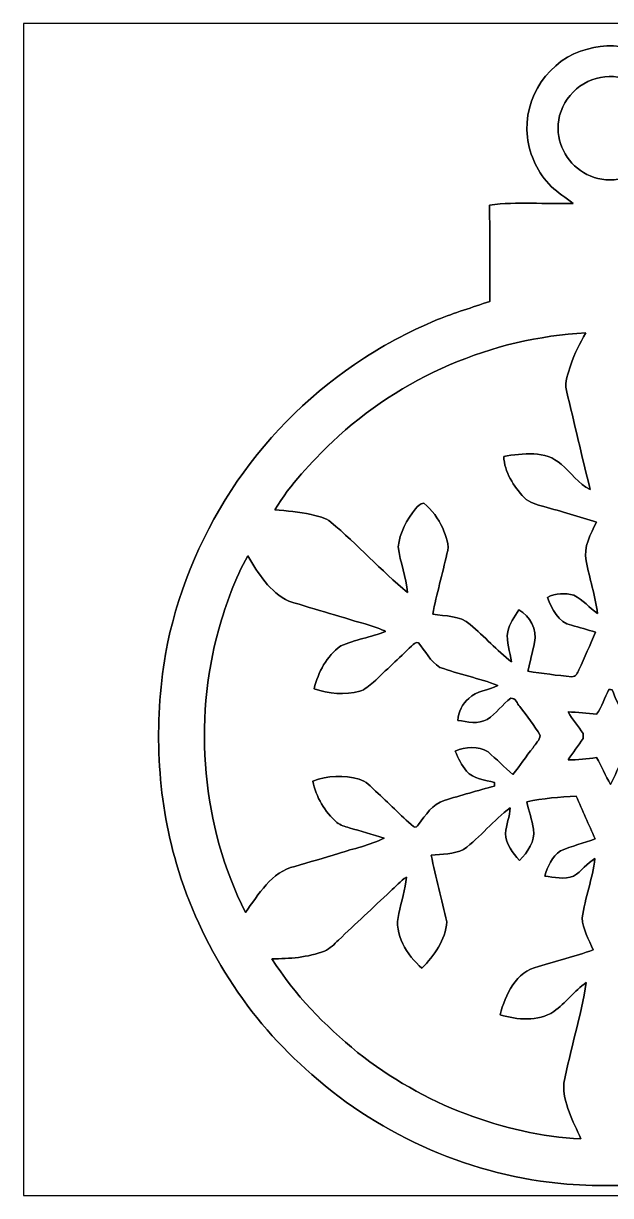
# Model space of a CAD drawing. Header units: centimetres. Extents: x -16.8 to 16.8, y -16.7 to 16.7.
# Drawn here: x -16.77 to -0.07, y -16.67 to 16.67 of the extents above; entities that cross this region are included whole.
import ezdxf

# ---------------------------------------------------------------- set-up
doc = ezdxf.new("R2010")
doc.units = ezdxf.units.CM
doc.header["$MEASUREMENT"] = 0
doc.layers.add('Layer 1', color=7, linetype='Continuous')

msp = doc.modelspace()

# ---------------------------------------------------------------- linework, layer by layer
at = {"layer": 'Layer 1', "color": 7}
for points, knots in [([(-16.77458, 16.66875), (-16.77458, 16.66875), (16.77458, 16.66875), (16.77458, 16.66875), (16.77458, 16.66875), (16.77458, 16.66875), (16.77458, -16.66875), (16.77458, -16.66875), (16.77458, -16.66875), (16.77458, -16.66875), (-16.77458, -16.66875), (-16.77458, -16.66875), (-16.77458, -16.66875), (-16.77458, -16.66875), (-16.77458, 16.66875), (-16.77458, 16.66875), (-16.77458, 16.66875), (-16.77458, 16.66875), (-16.77458, 16.66875), (-16.77458, 16.66875)], [0, 0, 0, 0, 0.16666667, 0.16666667, 0.16666667, 0.16666667, 0.33333333, 0.33333333, 0.33333333, 0.33333333, 0.5, 0.5, 0.5, 0.5, 0.66666667, 0.66666667, 0.66666667, 0.66666667, 1, 1, 1, 1]), ([(-0.72743, 15.93921), (-1.81328, 15.68344), (-2.57563, 14.53762), (-2.43381, 13.43872), (-2.43381, 13.43872), (-2.38125, 12.91167), (-2.13078, 12.40966), (-1.76177, 12.03219), (-1.76177, 12.03219), (-1.57021, 11.85192), (-1.34338, 11.71469), (-1.13947, 11.54853), (-1.13947, 11.54853), (-1.93005, 11.52631), (-2.7245, 11.60815), (-3.51155, 11.50479), (-3.51155, 11.50479), (-3.50908, 10.59109), (-3.51049, 9.6774), (-3.50979, 8.76371), (-3.50979, 8.76371), (-4.00509, 8.58979), (-4.50956, 8.44127), (-4.99639, 8.24371), (-4.99639, 8.24371), (-5.82224, 7.89764), (-6.61952, 7.47924), (-7.35401, 6.96524), (-7.35401, 6.96524), (-10.14765, 5.08071), (-12.13344, 2.0447), (-12.73387, -1.27247), (-12.73387, -1.27247), (-13.06442, -3.25085), (-12.98434, -5.3086), (-12.4206, -7.23794), (-12.4206, -7.23794), (-11.73445, -9.54123), (-10.39424, -11.65789), (-8.56897, -13.22599), (-8.56897, -13.22599), (-6.5659, -14.99658), (-3.98709, -16.12441), (-1.31833, -16.34067), (-1.31833, -16.34067), (-0.35313, -16.42357), (0.61807, -16.38265), (1.5815, -16.29445), (1.5815, -16.29445), (4.61222, -15.94767), (7.47183, -14.41521), (9.50172, -12.14755), (9.50172, -12.14755), (11.39437, -10.0517), (12.56841, -7.30814), (12.74092, -4.48698), (12.74092, -4.48698), (12.78749, -3.3334), (12.74586, -2.16923), (12.51726, -1.03505), (12.51726, -1.03505), (12.09957, 1.0795), (11.10721, 3.06493), (9.71268, 4.70323), (9.71268, 4.70323), (8.75912, 5.82013), (7.60695, 6.76381), (6.33977, 7.50358), (6.33977, 7.50358), (5.39821, 8.06415), (4.3621, 8.4328), (3.33199, 8.79157), (3.33199, 8.79157), (3.33551, 9.69645), (3.33093, 10.60132), (3.33693, 11.5062), (3.33693, 11.5062), (2.55588, 11.6392), (1.75824, 11.4995), (0.97155, 11.54007), (0.97155, 11.54007), (1.26294, 11.77925), (1.60373, 11.97292), (1.81116, 12.29889), (1.81116, 12.29889), (2.40912, 13.05066), (2.42676, 14.18837), (1.88701, 14.97506), (1.88701, 14.97506), (1.36066, 15.82984), (0.22542, 16.22848), (-0.72743, 15.93921)], [0, 0, 0, 0, 0.04166667, 0.04166667, 0.04166667, 0.04166667, 0.08333333, 0.08333333, 0.08333333, 0.08333333, 0.125, 0.125, 0.125, 0.125, 0.16666667, 0.16666667, 0.16666667, 0.16666667, 0.20833333, 0.20833333, 0.20833333, 0.20833333, 0.25, 0.25, 0.25, 0.25, 0.29166667, 0.29166667, 0.29166667, 0.29166667, 0.33333333, 0.33333333, 0.33333333, 0.33333333, 0.375, 0.375, 0.375, 0.375, 0.41666667, 0.41666667, 0.41666667, 0.41666667, 0.45833333, 0.45833333, 0.45833333, 0.45833333, 0.5, 0.5, 0.5, 0.5, 0.54166667, 0.54166667, 0.54166667, 0.54166667, 0.58333333, 0.58333333, 0.58333333, 0.58333333, 0.625, 0.625, 0.625, 0.625, 0.66666667, 0.66666667, 0.66666667, 0.66666667, 0.70833333, 0.70833333, 0.70833333, 0.70833333, 0.75, 0.75, 0.75, 0.75, 0.79166667, 0.79166667, 0.79166667, 0.79166667, 0.83333333, 0.83333333, 0.83333333, 0.83333333, 0.875, 0.875, 0.875, 0.875, 0.91666667, 0.91666667, 0.91666667, 0.91666667, 1, 1, 1, 1]), ([(-0.35489, 15.13276), (0.29563, 15.26822), (1.01494, 14.89392), (1.26224, 14.27762), (1.26224, 14.27762), (1.51306, 13.77668), (1.40194, 13.13886), (1.02941, 12.72822), (1.02941, 12.72822), (0.63782, 12.25127), (-0.08502, 12.0844), (-0.64805, 12.33276), (-0.64805, 12.33276), (-1.18181, 12.54301), (-1.56175, 13.09758), (-1.56386, 13.6712), (-1.56386, 13.6712), (-1.58856, 14.36476), (-1.03505, 15.02198), (-0.35489, 15.13276)], [0, 0, 0, 0, 0.16666667, 0.16666667, 0.16666667, 0.16666667, 0.33333333, 0.33333333, 0.33333333, 0.33333333, 0.5, 0.5, 0.5, 0.5, 0.66666667, 0.66666667, 0.66666667, 0.66666667, 1, 1, 1, 1]), ([(-7.9823, 4.77238), (-6.04485, 6.60859), (-3.44523, 7.7276), (-0.77893, 7.86765), (-0.77893, 7.86765), (-0.93733, 7.57237), (-1.10067, 7.27745), (-1.20262, 6.95642), (-1.20262, 6.95642), (-1.27529, 6.72536), (-1.38606, 6.47629), (-1.32644, 6.22935), (-1.32644, 6.22935), (-1.10102, 5.29061), (-0.88406, 4.3494), (-0.65052, 3.41242), (-0.65052, 3.41242), (-0.99025, 3.56694), (-1.19274, 3.90419), (-1.47708, 4.13244), (-1.47708, 4.13244), (-1.91911, 4.5339), (-2.57034, 4.439), (-3.11115, 4.35575), (-3.11115, 4.35575), (-3.09139, 3.90596), (-2.82857, 3.50414), (-2.52977, 3.18488), (-2.52977, 3.18488), (-2.38513, 3.02577), (-2.1657, 2.99014), (-1.97097, 2.92806), (-1.97097, 2.92806), (-1.46756, 2.78836), (-0.96802, 2.63525), (-0.46708, 2.48603), (-0.46708, 2.48603), (-0.64064, 2.14665), (-0.84808, 1.78012), (-0.76518, 1.38289), (-0.76518, 1.38289), (-0.67098, 0.88159), (-0.50306, 0.39441), (-0.44485, -0.11395), (-0.44485, -0.11395), (-0.67239, 0.05292), (-0.86043, 0.27199), (-1.11231, 0.40393), (-1.11231, 0.40393), (-1.36066, 0.4766), (-1.63795, 0.46284), (-1.87008, 0.34466), (-1.87008, 0.34466), (-1.73073, 0.02469), (-1.56845, -0.37959), (-1.18322, -0.44379), (-1.18322, -0.44379), (-0.95603, -0.51576), (-0.72319, -0.56833), (-0.49848, -0.64805), (-0.49848, -0.64805), (-0.65299, -1.00401), (-0.8128, -1.35749), (-0.96979, -1.71238), (-0.96979, -1.71238), (-1.0093, -1.79705), (-1.0601, -1.92264), (-1.17581, -1.91064), (-1.17581, -1.91064), (-1.5942, -1.87889), (-2.00978, -1.81504), (-2.42464, -1.75507), (-2.42464, -1.75507), (-2.36255, -1.48237), (-2.28988, -1.21214), (-2.23591, -0.93804), (-2.23591, -0.93804), (-2.15547, -0.58067), (-2.35726, -0.17427), (-2.68393, -0.01341), (-2.68393, -0.01341), (-2.8007, -0.2099), (-2.96298, -0.39829), (-2.99473, -0.63324), (-2.99473, -0.63324), (-3.05294, -0.92393), (-2.92559, -1.20438), (-2.88819, -1.48837), (-2.88819, -1.48837), (-3.30659, -1.16558), (-3.66007, -0.76835), (-4.06188, -0.42651), (-4.06188, -0.42651), (-4.34481, -0.15875), (-4.77696, -0.19932), (-5.13221, -0.13335), (-5.13221, -0.13335), (-5.01685, 0.44415), (-4.85528, 1.01141), (-4.72511, 1.58503), (-4.72511, 1.58503), (-4.63479, 1.83515), (-4.76568, 2.0828), (-4.84646, 2.31352), (-4.84646, 2.31352), (-4.97134, 2.5841), (-5.14914, 2.8381), (-5.38515, 3.02225), (-5.38515, 3.02225), (-5.48569, 3.02084), (-5.55519, 2.93405), (-5.61693, 2.86632), (-5.61693, 2.86632), (-5.86916, 2.55588), (-6.06919, 2.18475), (-6.11364, 1.78223), (-6.11364, 1.78223), (-6.05755, 1.34161), (-5.88363, 0.92357), (-5.84376, 0.48013), (-5.84376, 0.48013), (-6.60365, 1.11125), (-7.2711, 1.84891), (-8.02711, 2.48567), (-8.02711, 2.48567), (-8.18797, 2.61444), (-8.39893, 2.64901), (-8.59226, 2.70016), (-8.59226, 2.70016), (-8.93092, 2.7813), (-9.27947, 2.80353), (-9.62519, 2.83669), (-9.62519, 2.83669), (-9.18492, 3.56376), (-8.58485, 4.17865), (-7.9823, 4.77238)], [0, 0, 0, 0, 0.02857143, 0.02857143, 0.02857143, 0.02857143, 0.05714286, 0.05714286, 0.05714286, 0.05714286, 0.08571429, 0.08571429, 0.08571429, 0.08571429, 0.11428571, 0.11428571, 0.11428571, 0.11428571, 0.14285714, 0.14285714, 0.14285714, 0.14285714, 0.17142857, 0.17142857, 0.17142857, 0.17142857, 0.2, 0.2, 0.2, 0.2, 0.22857143, 0.22857143, 0.22857143, 0.22857143, 0.25714286, 0.25714286, 0.25714286, 0.25714286, 0.28571429, 0.28571429, 0.28571429, 0.28571429, 0.31428571, 0.31428571, 0.31428571, 0.31428571, 0.34285714, 0.34285714, 0.34285714, 0.34285714, 0.37142857, 0.37142857, 0.37142857, 0.37142857, 0.4, 0.4, 0.4, 0.4, 0.42857143, 0.42857143, 0.42857143, 0.42857143, 0.45714286, 0.45714286, 0.45714286, 0.45714286, 0.48571429, 0.48571429, 0.48571429, 0.48571429, 0.51428571, 0.51428571, 0.51428571, 0.51428571, 0.54285714, 0.54285714, 0.54285714, 0.54285714, 0.57142857, 0.57142857, 0.57142857, 0.57142857, 0.6, 0.6, 0.6, 0.6, 0.62857143, 0.62857143, 0.62857143, 0.62857143, 0.65714286, 0.65714286, 0.65714286, 0.65714286, 0.68571429, 0.68571429, 0.68571429, 0.68571429, 0.71428571, 0.71428571, 0.71428571, 0.71428571, 0.74285714, 0.74285714, 0.74285714, 0.74285714, 0.77142857, 0.77142857, 0.77142857, 0.77142857, 0.8, 0.8, 0.8, 0.8, 0.82857143, 0.82857143, 0.82857143, 0.82857143, 0.85714286, 0.85714286, 0.85714286, 0.85714286, 0.88571429, 0.88571429, 0.88571429, 0.88571429, 0.91428571, 0.91428571, 0.91428571, 0.91428571, 0.94285714, 0.94285714, 0.94285714, 0.94285714, 1, 1, 1, 1]), ([(-11.21904, -0.55704), (-11.0049, 0.15699), (-10.76678, 0.87595), (-10.39001, 1.52294), (-10.39001, 1.52294), (-10.09297, 1.02553), (-9.76454, 0.48895), (-9.22267, 0.23248), (-9.22267, 0.23248), (-8.45009, 0.00776), (-7.68174, -0.23248), (-6.90809, -0.45332), (-6.90809, -0.45332), (-6.76063, -0.50483), (-6.61, -0.55386), (-6.47206, -0.62865), (-6.47206, -0.62865), (-6.8894, -0.79128), (-7.34201, -0.84984), (-7.74947, -1.03717), (-7.74947, -1.03717), (-8.14952, -1.32574), (-8.3887, -1.78294), (-8.50371, -2.2539), (-8.50371, -2.2539), (-8.09096, -2.39783), (-7.63164, -2.43875), (-7.2069, -2.32234), (-7.2069, -2.32234), (-7.0545, -2.28318), (-6.93808, -2.16782), (-6.82025, -2.07045), (-6.82025, -2.07045), (-6.4583, -1.72614), (-6.09177, -1.38642), (-5.73334, -1.03858), (-5.73334, -1.03858), (-5.67937, -0.9906), (-5.61975, -0.91828), (-5.53791, -0.94509), (-5.53791, -0.94509), (-5.3407, -1.18004), (-5.20136, -1.48273), (-4.92866, -1.645), (-4.92866, -1.645), (-4.38679, -1.83974), (-3.81847, -1.9558), (-3.27872, -2.15759), (-3.27872, -2.15759), (-3.54365, -2.30752), (-3.88408, -2.29835), (-4.10351, -2.52836), (-4.10351, -2.52836), (-4.2859, -2.68605), (-4.40126, -2.91289), (-4.4196, -3.15313), (-4.4196, -3.15313), (-4.14514, -3.19969), (-3.83681, -3.26849), (-3.57717, -3.12632), (-3.57717, -3.12632), (-3.31964, -2.96651), (-3.15419, -2.69311), (-2.90442, -2.52483), (-2.90442, -2.52483), (-2.77036, -2.50931), (-2.73544, -2.68817), (-2.64936, -2.75661), (-2.64936, -2.75661), (-2.4578, -3.03354), (-2.23414, -3.29142), (-2.06975, -3.58563), (-2.06975, -3.58563), (-2.08844, -3.72286), (-2.20945, -3.8167), (-2.27718, -3.92994), (-2.27718, -3.92994), (-2.47615, -4.1783), (-2.65007, -4.44535), (-2.85009, -4.69265), (-2.85009, -4.69265), (-3.09245, -4.48592), (-3.31399, -4.25626), (-3.55776, -4.05165), (-3.55776, -4.05165), (-3.83293, -3.87597), (-4.20088, -3.8929), (-4.4891, -4.0326), (-4.4891, -4.0326), (-4.40619, -4.23192), (-4.30777, -4.42666), (-4.17266, -4.59634), (-4.17266, -4.59634), (-3.96487, -4.81894), (-3.64631, -4.84011), (-3.3715, -4.92478), (-3.3715, -4.92478), (-3.3715, -4.94912), (-3.3715, -4.99745), (-3.3715, -5.02179), (-3.3715, -5.02179), (-3.85128, -5.14773), (-4.32682, -5.29061), (-4.80307, -5.42996), (-4.80307, -5.42996), (-5.13962, -5.5312), (-5.33329, -5.84835), (-5.53191, -6.11364), (-5.53191, -6.11364), (-5.5626, -6.15738), (-5.62434, -6.22371), (-5.67831, -6.17608), (-5.67831, -6.17608), (-6.04696, -5.85047), (-6.39269, -5.49981), (-6.75393, -5.16608), (-6.75393, -5.16608), (-6.89539, -5.03343), (-7.03263, -4.88068), (-7.22524, -4.82529), (-7.22524, -4.82529), (-7.65528, -4.70464), (-8.12518, -4.7244), (-8.54393, -4.88033), (-8.54393, -4.88033), (-8.44479, -5.33153), (-8.20949, -5.75522), (-7.85495, -6.05508), (-7.85495, -6.05508), (-7.75617, -6.13622), (-7.63058, -6.17149), (-7.51064, -6.20889), (-7.51064, -6.20889), (-7.17832, -6.30414), (-6.84354, -6.39233), (-6.51651, -6.50487), (-6.51651, -6.50487), (-6.92538, -6.7123), (-7.37941, -6.79521), (-7.81121, -6.93949), (-7.81121, -6.93949), (-8.2236, -7.07037), (-8.64235, -7.18044), (-9.05616, -7.30673), (-9.05616, -7.30673), (-9.71726, -7.45631), (-10.08521, -8.11318), (-10.46057, -8.61589), (-10.46057, -8.61589), (-11.69458, -6.14715), (-11.95282, -3.21416), (-11.21904, -0.55704)], [0, 0, 0, 0, 0.02564103, 0.02564103, 0.02564103, 0.02564103, 0.05128205, 0.05128205, 0.05128205, 0.05128205, 0.07692308, 0.07692308, 0.07692308, 0.07692308, 0.1025641, 0.1025641, 0.1025641, 0.1025641, 0.12820513, 0.12820513, 0.12820513, 0.12820513, 0.15384615, 0.15384615, 0.15384615, 0.15384615, 0.17948718, 0.17948718, 0.17948718, 0.17948718, 0.20512821, 0.20512821, 0.20512821, 0.20512821, 0.23076923, 0.23076923, 0.23076923, 0.23076923, 0.25641026, 0.25641026, 0.25641026, 0.25641026, 0.28205128, 0.28205128, 0.28205128, 0.28205128, 0.30769231, 0.30769231, 0.30769231, 0.30769231, 0.33333333, 0.33333333, 0.33333333, 0.33333333, 0.35897436, 0.35897436, 0.35897436, 0.35897436, 0.38461538, 0.38461538, 0.38461538, 0.38461538, 0.41025641, 0.41025641, 0.41025641, 0.41025641, 0.43589744, 0.43589744, 0.43589744, 0.43589744, 0.46153846, 0.46153846, 0.46153846, 0.46153846, 0.48717949, 0.48717949, 0.48717949, 0.48717949, 0.51282051, 0.51282051, 0.51282051, 0.51282051, 0.53846154, 0.53846154, 0.53846154, 0.53846154, 0.56410256, 0.56410256, 0.56410256, 0.56410256, 0.58974359, 0.58974359, 0.58974359, 0.58974359, 0.61538462, 0.61538462, 0.61538462, 0.61538462, 0.64102564, 0.64102564, 0.64102564, 0.64102564, 0.66666667, 0.66666667, 0.66666667, 0.66666667, 0.69230769, 0.69230769, 0.69230769, 0.69230769, 0.71794872, 0.71794872, 0.71794872, 0.71794872, 0.74358974, 0.74358974, 0.74358974, 0.74358974, 0.76923077, 0.76923077, 0.76923077, 0.76923077, 0.79487179, 0.79487179, 0.79487179, 0.79487179, 0.82051282, 0.82051282, 0.82051282, 0.82051282, 0.84615385, 0.84615385, 0.84615385, 0.84615385, 0.87179487, 0.87179487, 0.87179487, 0.87179487, 0.8974359, 0.8974359, 0.8974359, 0.8974359, 0.92307692, 0.92307692, 0.92307692, 0.92307692, 0.94871795, 0.94871795, 0.94871795, 0.94871795, 1, 1, 1, 1]), ([(-0.12241, -2.27471), (-0.09878, -2.27648), (-0.05115, -2.27965), (-0.02752, -2.28106), (-0.02752, -2.28106), (0.06703, -2.51989), (0.1711, -2.75555), (0.29175, -2.98274), (0.29175, -2.98274), (0.56868, -2.96333), (0.84631, -2.90371), (1.12501, -2.91994), (1.12501, -2.91994), (0.98178, -3.14008), (0.80151, -3.3341), (0.66781, -3.56059), (0.66781, -3.56059), (0.641, -3.59974), (0.67733, -3.64525), (0.69286, -3.68229), (0.69286, -3.68229), (0.82868, -3.88832), (0.98249, -4.08305), (1.10384, -4.29895), (1.10384, -4.29895), (0.8322, -4.29683), (0.56339, -4.25133), (0.29457, -4.21534), (0.29457, -4.21534), (0.16298, -4.46299), (0.05609, -4.72264), (-0.06844, -4.97381), (-0.06844, -4.97381), (-0.22084, -4.72934), (-0.31997, -4.45735), (-0.47096, -4.21217), (-0.47096, -4.21217), (-0.73907, -4.24674), (-1.00824, -4.27284), (-1.27847, -4.28025), (-1.27847, -4.28025), (-1.14194, -4.07176), (-0.98637, -3.87668), (-0.85478, -3.66536), (-0.85478, -3.66536), (-0.85478, -3.66536), (-0.85337, -3.53131), (-0.85337, -3.53131), (-0.85337, -3.53131), (-0.98601, -3.31858), (-1.15358, -3.13055), (-1.28094, -2.915), (-1.28094, -2.915), (-1.00859, -2.91994), (-0.73872, -2.95451), (-0.46778, -2.98168), (-0.46778, -2.98168), (-0.32103, -2.76296), (-0.23213, -2.51284), (-0.12241, -2.27471)], [0, 0, 0, 0, 0.0625, 0.0625, 0.0625, 0.0625, 0.125, 0.125, 0.125, 0.125, 0.1875, 0.1875, 0.1875, 0.1875, 0.25, 0.25, 0.25, 0.25, 0.3125, 0.3125, 0.3125, 0.3125, 0.375, 0.375, 0.375, 0.375, 0.4375, 0.4375, 0.4375, 0.4375, 0.5, 0.5, 0.5, 0.5, 0.5625, 0.5625, 0.5625, 0.5625, 0.625, 0.625, 0.625, 0.625, 0.6875, 0.6875, 0.6875, 0.6875, 0.75, 0.75, 0.75, 0.75, 0.8125, 0.8125, 0.8125, 0.8125, 0.875, 0.875, 0.875, 0.875, 1, 1, 1, 1]), ([(-2.45639, -5.47194), (-1.99425, -5.36787), (-1.52012, -5.33224), (-1.0481, -5.30719), (-1.0481, -5.30719), (-0.87418, -5.71429), (-0.69215, -6.11822), (-0.50906, -6.52145), (-0.50906, -6.52145), (-0.83432, -6.64845), (-1.17863, -6.72289), (-1.49684, -6.86682), (-1.49684, -6.86682), (-1.74343, -7.02486), (-1.85879, -7.31379), (-1.94522, -7.58261), (-1.94522, -7.58261), (-1.67711, -7.62035), (-1.38501, -7.68773), (-1.12536, -7.58507), (-1.12536, -7.58507), (-0.9017, -7.44361), (-0.74224, -7.2203), (-0.5147, -7.08201), (-0.5147, -7.08201), (-0.5842, -7.65563), (-0.79163, -8.20173), (-0.883, -8.77111), (-0.883, -8.77111), (-0.86289, -9.09496), (-0.68756, -9.38671), (-0.56974, -9.6834), (-0.56974, -9.6834), (-1.0795, -9.86861), (-1.60937, -9.98926), (-2.12478, -10.15682), (-2.12478, -10.15682), (-2.76331, -10.29123), (-3.06141, -10.95904), (-3.21522, -11.52666), (-3.21522, -11.52666), (-2.72027, -11.67659), (-2.14277, -11.72492), (-1.68628, -11.4367), (-1.68628, -11.4367), (-1.35184, -11.19082), (-1.09749, -10.85215), (-0.76447, -10.6045), (-0.76447, -10.6045), (-0.91228, -11.57393), (-1.21214, -12.51409), (-1.40406, -13.47505), (-1.40406, -13.47505), (-1.42981, -14.04161), (-1.13489, -14.5542), (-0.91652, -15.05761), (-0.91652, -15.05761), (-2.03729, -15.01387), (-3.13831, -14.73235), (-4.18783, -14.34783), (-4.18783, -14.34783), (-5.30084, -13.93296), (-6.33413, -13.32442), (-7.27146, -12.59805), (-7.27146, -12.59805), (-8.20208, -11.82934), (-9.0618, -10.95763), (-9.70703, -9.93211), (-9.70703, -9.93211), (-9.19903, -9.93916), (-8.68468, -9.89401), (-8.20561, -9.71444), (-8.20561, -9.71444), (-8.04757, -9.64953), (-7.93468, -9.51689), (-7.81191, -9.40364), (-7.81191, -9.40364), (-7.32684, -8.93586), (-6.82766, -8.48289), (-6.33942, -8.01864), (-6.33942, -8.01864), (-6.18913, -7.87894), (-6.0519, -7.72266), (-5.87798, -7.61083), (-5.87798, -7.61083), (-5.91291, -7.96431), (-6.02121, -8.30368), (-6.09494, -8.64976), (-6.09494, -8.64976), (-6.25158, -9.24631), (-5.86211, -9.82345), (-5.43595, -10.20445), (-5.43595, -10.20445), (-5.09199, -9.83862), (-4.76814, -9.40364), (-4.73181, -8.88471), (-4.73181, -8.88471), (-4.86622, -8.249), (-5.04543, -7.62247), (-5.17631, -6.98535), (-5.17631, -6.98535), (-4.86833, -6.95643), (-4.53602, -6.96666), (-4.25274, -6.82202), (-4.25274, -6.82202), (-3.77119, -6.47418), (-3.40289, -5.99228), (-2.92806, -5.63633), (-2.92806, -5.63633), (-2.93793, -5.88716), (-3.03742, -6.12246), (-3.06493, -6.37117), (-3.06493, -6.37117), (-3.04518, -6.67068), (-2.85644, -6.92079), (-2.66206, -7.13599), (-2.66206, -7.13599), (-2.43346, -6.9028), (-2.20627, -6.59765), (-2.26413, -6.24981), (-2.26413, -6.24981), (-2.30681, -5.98593), (-2.3876, -5.72982), (-2.45639, -5.47194)], [0, 0, 0, 0, 0.03125, 0.03125, 0.03125, 0.03125, 0.0625, 0.0625, 0.0625, 0.0625, 0.09375, 0.09375, 0.09375, 0.09375, 0.125, 0.125, 0.125, 0.125, 0.15625, 0.15625, 0.15625, 0.15625, 0.1875, 0.1875, 0.1875, 0.1875, 0.21875, 0.21875, 0.21875, 0.21875, 0.25, 0.25, 0.25, 0.25, 0.28125, 0.28125, 0.28125, 0.28125, 0.3125, 0.3125, 0.3125, 0.3125, 0.34375, 0.34375, 0.34375, 0.34375, 0.375, 0.375, 0.375, 0.375, 0.40625, 0.40625, 0.40625, 0.40625, 0.4375, 0.4375, 0.4375, 0.4375, 0.46875, 0.46875, 0.46875, 0.46875, 0.5, 0.5, 0.5, 0.5, 0.53125, 0.53125, 0.53125, 0.53125, 0.5625, 0.5625, 0.5625, 0.5625, 0.59375, 0.59375, 0.59375, 0.59375, 0.625, 0.625, 0.625, 0.625, 0.65625, 0.65625, 0.65625, 0.65625, 0.6875, 0.6875, 0.6875, 0.6875, 0.71875, 0.71875, 0.71875, 0.71875, 0.75, 0.75, 0.75, 0.75, 0.78125, 0.78125, 0.78125, 0.78125, 0.8125, 0.8125, 0.8125, 0.8125, 0.84375, 0.84375, 0.84375, 0.84375, 0.875, 0.875, 0.875, 0.875, 0.90625, 0.90625, 0.90625, 0.90625, 0.9375, 0.9375, 0.9375, 0.9375, 1, 1, 1, 1])]:
    msp.add_open_spline(points, degree=3, knots=knots, dxfattribs=at)
at = {"layer": 'Layer 1', "color": 253}
for points, knots in [([(-0.72743, 15.93921), (0.22542, 16.22848), (1.36066, 15.82984), (1.88701, 14.97506), (1.88701, 14.97506), (2.42676, 14.18837), (2.40912, 13.05066), (1.81116, 12.29889), (1.81116, 12.29889), (1.60373, 11.97292), (1.26294, 11.77925), (0.97155, 11.54007), (0.97155, 11.54007), (1.75824, 11.4995), (2.55588, 11.6392), (3.33693, 11.5062), (3.33693, 11.5062), (3.33093, 10.60132), (3.33551, 9.69645), (3.33199, 8.79157), (3.33199, 8.79157), (4.3621, 8.4328), (5.39821, 8.06415), (6.33977, 7.50358), (6.33977, 7.50358), (7.60695, 6.76381), (8.75912, 5.82013), (9.71268, 4.70323), (9.71268, 4.70323), (11.10721, 3.06493), (12.09957, 1.0795), (12.51726, -1.03505), (12.51726, -1.03505), (12.74586, -2.16923), (12.78749, -3.3334), (12.74092, -4.48698), (12.74092, -4.48698), (12.56841, -7.30814), (11.39437, -10.0517), (9.50172, -12.14755), (9.50172, -12.14755), (7.47183, -14.41521), (4.61222, -15.94767), (1.5815, -16.29445), (1.5815, -16.29445), (0.61807, -16.38265), (-0.35313, -16.42357), (-1.31833, -16.34067), (-1.31833, -16.34067), (-3.98709, -16.12441), (-6.5659, -14.99658), (-8.56897, -13.22599), (-8.56897, -13.22599), (-10.39424, -11.65789), (-11.73445, -9.54123), (-12.4206, -7.23794), (-12.4206, -7.23794), (-12.98434, -5.3086), (-13.06442, -3.25085), (-12.73387, -1.27247), (-12.73387, -1.27247), (-12.13344, 2.0447), (-10.14765, 5.08071), (-7.35401, 6.96524), (-7.35401, 6.96524), (-6.61952, 7.47924), (-5.82224, 7.89764), (-4.99639, 8.24371), (-4.99639, 8.24371), (-4.50956, 8.44127), (-4.00509, 8.58979), (-3.50979, 8.76371), (-3.50979, 8.76371), (-3.51049, 9.6774), (-3.50908, 10.59109), (-3.51155, 11.50479), (-3.51155, 11.50479), (-2.7245, 11.60815), (-1.93005, 11.52631), (-1.13947, 11.54853), (-1.13947, 11.54853), (-1.34338, 11.71469), (-1.57021, 11.85192), (-1.76177, 12.03219), (-1.76177, 12.03219), (-2.13078, 12.40966), (-2.38125, 12.91167), (-2.43381, 13.43872), (-2.43381, 13.43872), (-2.57563, 14.53762), (-1.81328, 15.68344), (-0.72743, 15.93921), (-0.72743, 15.93921), (-0.72743, 15.93921), (-0.72743, 15.93921), (-0.72743, 15.93921)], [0, 0, 0, 0, 0.04, 0.04, 0.04, 0.04, 0.08, 0.08, 0.08, 0.08, 0.12, 0.12, 0.12, 0.12, 0.16, 0.16, 0.16, 0.16, 0.2, 0.2, 0.2, 0.2, 0.24, 0.24, 0.24, 0.24, 0.28, 0.28, 0.28, 0.28, 0.32, 0.32, 0.32, 0.32, 0.36, 0.36, 0.36, 0.36, 0.4, 0.4, 0.4, 0.4, 0.44, 0.44, 0.44, 0.44, 0.48, 0.48, 0.48, 0.48, 0.52, 0.52, 0.52, 0.52, 0.56, 0.56, 0.56, 0.56, 0.6, 0.6, 0.6, 0.6, 0.64, 0.64, 0.64, 0.64, 0.68, 0.68, 0.68, 0.68, 0.72, 0.72, 0.72, 0.72, 0.76, 0.76, 0.76, 0.76, 0.8, 0.8, 0.8, 0.8, 0.84, 0.84, 0.84, 0.84, 0.88, 0.88, 0.88, 0.88, 0.92, 0.92, 0.92, 0.92, 1, 1, 1, 1]), ([(-0.35489, 15.13276), (-1.03505, 15.02198), (-1.58856, 14.36476), (-1.56386, 13.6712), (-1.56386, 13.6712), (-1.56175, 13.09758), (-1.18181, 12.54301), (-0.64805, 12.33276), (-0.64805, 12.33276), (-0.08502, 12.0844), (0.63782, 12.25127), (1.02941, 12.72822), (1.02941, 12.72822), (1.40194, 13.13886), (1.51306, 13.77668), (1.26224, 14.27762), (1.26224, 14.27762), (1.01494, 14.89392), (0.29563, 15.26822), (-0.35489, 15.13276), (-0.35489, 15.13276), (-0.35489, 15.13276), (-0.35489, 15.13276), (-0.35489, 15.13276)], [0, 0, 0, 0, 0.14285714, 0.14285714, 0.14285714, 0.14285714, 0.28571429, 0.28571429, 0.28571429, 0.28571429, 0.42857143, 0.42857143, 0.42857143, 0.42857143, 0.57142857, 0.57142857, 0.57142857, 0.57142857, 0.71428571, 0.71428571, 0.71428571, 0.71428571, 1, 1, 1, 1]), ([(-7.9823, 4.77238), (-8.58485, 4.17865), (-9.18492, 3.56376), (-9.62519, 2.83669), (-9.62519, 2.83669), (-9.27947, 2.80353), (-8.93092, 2.7813), (-8.59226, 2.70016), (-8.59226, 2.70016), (-8.39893, 2.64901), (-8.18797, 2.61444), (-8.02711, 2.48567), (-8.02711, 2.48567), (-7.2711, 1.84891), (-6.60365, 1.11125), (-5.84376, 0.48013), (-5.84376, 0.48013), (-5.88363, 0.92357), (-6.05755, 1.34161), (-6.11364, 1.78223), (-6.11364, 1.78223), (-6.06919, 2.18475), (-5.86916, 2.55588), (-5.61693, 2.86632), (-5.61693, 2.86632), (-5.55519, 2.93405), (-5.48569, 3.02084), (-5.38515, 3.02225), (-5.38515, 3.02225), (-5.14914, 2.8381), (-4.97134, 2.5841), (-4.84646, 2.31352), (-4.84646, 2.31352), (-4.76568, 2.0828), (-4.63479, 1.83515), (-4.72511, 1.58503), (-4.72511, 1.58503), (-4.85528, 1.01141), (-5.01685, 0.44415), (-5.13221, -0.13335), (-5.13221, -0.13335), (-4.77696, -0.19932), (-4.34481, -0.15875), (-4.06188, -0.42651), (-4.06188, -0.42651), (-3.66007, -0.76835), (-3.30659, -1.16558), (-2.88819, -1.48837), (-2.88819, -1.48837), (-2.92559, -1.20438), (-3.05294, -0.92393), (-2.99473, -0.63324), (-2.99473, -0.63324), (-2.96298, -0.39829), (-2.8007, -0.2099), (-2.68393, -0.01341), (-2.68393, -0.01341), (-2.35726, -0.17427), (-2.15547, -0.58067), (-2.23591, -0.93804), (-2.23591, -0.93804), (-2.28988, -1.21214), (-2.36255, -1.48237), (-2.42464, -1.75507), (-2.42464, -1.75507), (-2.00978, -1.81504), (-1.5942, -1.87889), (-1.17581, -1.91064), (-1.17581, -1.91064), (-1.0601, -1.92264), (-1.0093, -1.79705), (-0.96979, -1.71238), (-0.96979, -1.71238), (-0.8128, -1.35749), (-0.65299, -1.00401), (-0.49848, -0.64805), (-0.49848, -0.64805), (-0.72319, -0.56833), (-0.95603, -0.51576), (-1.18322, -0.44379), (-1.18322, -0.44379), (-1.56845, -0.37959), (-1.73073, 0.02469), (-1.87008, 0.34466), (-1.87008, 0.34466), (-1.63795, 0.46284), (-1.36066, 0.4766), (-1.11231, 0.40393), (-1.11231, 0.40393), (-0.86043, 0.27199), (-0.67239, 0.05292), (-0.44485, -0.11395), (-0.44485, -0.11395), (-0.50306, 0.39441), (-0.67098, 0.88159), (-0.76518, 1.38289), (-0.76518, 1.38289), (-0.84808, 1.78012), (-0.64064, 2.14665), (-0.46708, 2.48603), (-0.46708, 2.48603), (-0.96802, 2.63525), (-1.46756, 2.78836), (-1.97097, 2.92806), (-1.97097, 2.92806), (-2.1657, 2.99014), (-2.38513, 3.02577), (-2.52977, 3.18488), (-2.52977, 3.18488), (-2.82857, 3.50414), (-3.09139, 3.90596), (-3.11115, 4.35575), (-3.11115, 4.35575), (-2.57034, 4.439), (-1.91911, 4.5339), (-1.47708, 4.13244), (-1.47708, 4.13244), (-1.19274, 3.90419), (-0.99025, 3.56694), (-0.65052, 3.41242), (-0.65052, 3.41242), (-0.88406, 4.3494), (-1.10102, 5.29061), (-1.32644, 6.22935), (-1.32644, 6.22935), (-1.38606, 6.47629), (-1.27529, 6.72536), (-1.20262, 6.95642), (-1.20262, 6.95642), (-1.10067, 7.27745), (-0.93733, 7.57237), (-0.77893, 7.86765), (-0.77893, 7.86765), (-3.44523, 7.7276), (-6.04485, 6.60859), (-7.9823, 4.77238), (-7.9823, 4.77238), (-7.9823, 4.77238), (-7.9823, 4.77238), (-7.9823, 4.77238)], [0, 0, 0, 0, 0.02777778, 0.02777778, 0.02777778, 0.02777778, 0.05555556, 0.05555556, 0.05555556, 0.05555556, 0.08333333, 0.08333333, 0.08333333, 0.08333333, 0.11111111, 0.11111111, 0.11111111, 0.11111111, 0.13888889, 0.13888889, 0.13888889, 0.13888889, 0.16666667, 0.16666667, 0.16666667, 0.16666667, 0.19444444, 0.19444444, 0.19444444, 0.19444444, 0.22222222, 0.22222222, 0.22222222, 0.22222222, 0.25, 0.25, 0.25, 0.25, 0.27777778, 0.27777778, 0.27777778, 0.27777778, 0.30555556, 0.30555556, 0.30555556, 0.30555556, 0.33333333, 0.33333333, 0.33333333, 0.33333333, 0.36111111, 0.36111111, 0.36111111, 0.36111111, 0.38888889, 0.38888889, 0.38888889, 0.38888889, 0.41666667, 0.41666667, 0.41666667, 0.41666667, 0.44444444, 0.44444444, 0.44444444, 0.44444444, 0.47222222, 0.47222222, 0.47222222, 0.47222222, 0.5, 0.5, 0.5, 0.5, 0.52777778, 0.52777778, 0.52777778, 0.52777778, 0.55555556, 0.55555556, 0.55555556, 0.55555556, 0.58333333, 0.58333333, 0.58333333, 0.58333333, 0.61111111, 0.61111111, 0.61111111, 0.61111111, 0.63888889, 0.63888889, 0.63888889, 0.63888889, 0.66666667, 0.66666667, 0.66666667, 0.66666667, 0.69444444, 0.69444444, 0.69444444, 0.69444444, 0.72222222, 0.72222222, 0.72222222, 0.72222222, 0.75, 0.75, 0.75, 0.75, 0.77777778, 0.77777778, 0.77777778, 0.77777778, 0.80555556, 0.80555556, 0.80555556, 0.80555556, 0.83333333, 0.83333333, 0.83333333, 0.83333333, 0.86111111, 0.86111111, 0.86111111, 0.86111111, 0.88888889, 0.88888889, 0.88888889, 0.88888889, 0.91666667, 0.91666667, 0.91666667, 0.91666667, 0.94444444, 0.94444444, 0.94444444, 0.94444444, 1, 1, 1, 1]), ([(-11.21904, -0.55704), (-11.95282, -3.21416), (-11.69458, -6.14715), (-10.46057, -8.61589), (-10.46057, -8.61589), (-10.08521, -8.11318), (-9.71726, -7.45631), (-9.05616, -7.30673), (-9.05616, -7.30673), (-8.64235, -7.18044), (-8.2236, -7.07037), (-7.81121, -6.93949), (-7.81121, -6.93949), (-7.37941, -6.79521), (-6.92538, -6.7123), (-6.51651, -6.50487), (-6.51651, -6.50487), (-6.84354, -6.39233), (-7.17832, -6.30414), (-7.51064, -6.20889), (-7.51064, -6.20889), (-7.63058, -6.17149), (-7.75617, -6.13622), (-7.85495, -6.05508), (-7.85495, -6.05508), (-8.20949, -5.75522), (-8.44479, -5.33153), (-8.54393, -4.88033), (-8.54393, -4.88033), (-8.12518, -4.7244), (-7.65528, -4.70464), (-7.22524, -4.82529), (-7.22524, -4.82529), (-7.03263, -4.88068), (-6.89539, -5.03343), (-6.75393, -5.16608), (-6.75393, -5.16608), (-6.39269, -5.49981), (-6.04696, -5.85047), (-5.67831, -6.17608), (-5.67831, -6.17608), (-5.62434, -6.22371), (-5.5626, -6.15738), (-5.53191, -6.11364), (-5.53191, -6.11364), (-5.33329, -5.84835), (-5.13962, -5.5312), (-4.80307, -5.42996), (-4.80307, -5.42996), (-4.32682, -5.29061), (-3.85128, -5.14773), (-3.3715, -5.02179), (-3.3715, -5.02179), (-3.3715, -4.99745), (-3.3715, -4.94912), (-3.3715, -4.92478), (-3.3715, -4.92478), (-3.64631, -4.84011), (-3.96487, -4.81894), (-4.17266, -4.59634), (-4.17266, -4.59634), (-4.30777, -4.42666), (-4.40619, -4.23192), (-4.4891, -4.0326), (-4.4891, -4.0326), (-4.20088, -3.8929), (-3.83293, -3.87597), (-3.55776, -4.05165), (-3.55776, -4.05165), (-3.31399, -4.25626), (-3.09245, -4.48592), (-2.85009, -4.69265), (-2.85009, -4.69265), (-2.65007, -4.44535), (-2.47615, -4.1783), (-2.27718, -3.92994), (-2.27718, -3.92994), (-2.20945, -3.8167), (-2.08844, -3.72286), (-2.06975, -3.58563), (-2.06975, -3.58563), (-2.23414, -3.29142), (-2.4578, -3.03354), (-2.64936, -2.75661), (-2.64936, -2.75661), (-2.73544, -2.68817), (-2.77036, -2.50931), (-2.90442, -2.52483), (-2.90442, -2.52483), (-3.15419, -2.69311), (-3.31964, -2.96651), (-3.57717, -3.12632), (-3.57717, -3.12632), (-3.83681, -3.26849), (-4.14514, -3.19969), (-4.4196, -3.15313), (-4.4196, -3.15313), (-4.40126, -2.91289), (-4.2859, -2.68605), (-4.10351, -2.52836), (-4.10351, -2.52836), (-3.88408, -2.29835), (-3.54365, -2.30752), (-3.27872, -2.15759), (-3.27872, -2.15759), (-3.81847, -1.9558), (-4.38679, -1.83974), (-4.92866, -1.645), (-4.92866, -1.645), (-5.20136, -1.48273), (-5.3407, -1.18004), (-5.53791, -0.94509), (-5.53791, -0.94509), (-5.61975, -0.91828), (-5.67937, -0.9906), (-5.73334, -1.03858), (-5.73334, -1.03858), (-6.09177, -1.38642), (-6.4583, -1.72614), (-6.82025, -2.07045), (-6.82025, -2.07045), (-6.93808, -2.16782), (-7.0545, -2.28318), (-7.2069, -2.32234), (-7.2069, -2.32234), (-7.63164, -2.43875), (-8.09096, -2.39783), (-8.50371, -2.2539), (-8.50371, -2.2539), (-8.3887, -1.78294), (-8.14952, -1.32574), (-7.74947, -1.03717), (-7.74947, -1.03717), (-7.34201, -0.84984), (-6.8894, -0.79128), (-6.47206, -0.62865), (-6.47206, -0.62865), (-6.61, -0.55386), (-6.76063, -0.50483), (-6.90809, -0.45332), (-6.90809, -0.45332), (-7.68174, -0.23248), (-8.45009, 0.00776), (-9.22267, 0.23248), (-9.22267, 0.23248), (-9.76454, 0.48895), (-10.09297, 1.02553), (-10.39001, 1.52294), (-10.39001, 1.52294), (-10.76678, 0.87595), (-11.0049, 0.15699), (-11.21904, -0.55704), (-11.21904, -0.55704), (-11.21904, -0.55704), (-11.21904, -0.55704), (-11.21904, -0.55704)], [0, 0, 0, 0, 0.025, 0.025, 0.025, 0.025, 0.05, 0.05, 0.05, 0.05, 0.075, 0.075, 0.075, 0.075, 0.1, 0.1, 0.1, 0.1, 0.125, 0.125, 0.125, 0.125, 0.15, 0.15, 0.15, 0.15, 0.175, 0.175, 0.175, 0.175, 0.2, 0.2, 0.2, 0.2, 0.225, 0.225, 0.225, 0.225, 0.25, 0.25, 0.25, 0.25, 0.275, 0.275, 0.275, 0.275, 0.3, 0.3, 0.3, 0.3, 0.325, 0.325, 0.325, 0.325, 0.35, 0.35, 0.35, 0.35, 0.375, 0.375, 0.375, 0.375, 0.4, 0.4, 0.4, 0.4, 0.425, 0.425, 0.425, 0.425, 0.45, 0.45, 0.45, 0.45, 0.475, 0.475, 0.475, 0.475, 0.5, 0.5, 0.5, 0.5, 0.525, 0.525, 0.525, 0.525, 0.55, 0.55, 0.55, 0.55, 0.575, 0.575, 0.575, 0.575, 0.6, 0.6, 0.6, 0.6, 0.625, 0.625, 0.625, 0.625, 0.65, 0.65, 0.65, 0.65, 0.675, 0.675, 0.675, 0.675, 0.7, 0.7, 0.7, 0.7, 0.725, 0.725, 0.725, 0.725, 0.75, 0.75, 0.75, 0.75, 0.775, 0.775, 0.775, 0.775, 0.8, 0.8, 0.8, 0.8, 0.825, 0.825, 0.825, 0.825, 0.85, 0.85, 0.85, 0.85, 0.875, 0.875, 0.875, 0.875, 0.9, 0.9, 0.9, 0.9, 0.925, 0.925, 0.925, 0.925, 0.95, 0.95, 0.95, 0.95, 1, 1, 1, 1]), ([(-0.12241, -2.27471), (-0.23213, -2.51284), (-0.32103, -2.76296), (-0.46778, -2.98168), (-0.46778, -2.98168), (-0.73872, -2.95451), (-1.00859, -2.91994), (-1.28094, -2.915), (-1.28094, -2.915), (-1.15358, -3.13055), (-0.98601, -3.31858), (-0.85337, -3.53131), (-0.85337, -3.53131), (-0.85337, -3.53131), (-0.85478, -3.66536), (-0.85478, -3.66536), (-0.85478, -3.66536), (-0.98637, -3.87668), (-1.14194, -4.07176), (-1.27847, -4.28025), (-1.27847, -4.28025), (-1.00824, -4.27284), (-0.73907, -4.24674), (-0.47096, -4.21217), (-0.47096, -4.21217), (-0.31997, -4.45735), (-0.22084, -4.72934), (-0.06844, -4.97381), (-0.06844, -4.97381), (0.05609, -4.72264), (0.16298, -4.46299), (0.29457, -4.21534), (0.29457, -4.21534), (0.56339, -4.25133), (0.8322, -4.29683), (1.10384, -4.29895), (1.10384, -4.29895), (0.98249, -4.08305), (0.82868, -3.88832), (0.69286, -3.68229), (0.69286, -3.68229), (0.67733, -3.64525), (0.641, -3.59974), (0.66781, -3.56059), (0.66781, -3.56059), (0.80151, -3.3341), (0.98178, -3.14008), (1.12501, -2.91994), (1.12501, -2.91994), (0.84631, -2.90371), (0.56868, -2.96333), (0.29175, -2.98274), (0.29175, -2.98274), (0.1711, -2.75555), (0.06703, -2.51989), (-0.02752, -2.28106), (-0.02752, -2.28106), (-0.05115, -2.27965), (-0.09878, -2.27648), (-0.12241, -2.27471), (-0.12241, -2.27471), (-0.12241, -2.27471), (-0.12241, -2.27471), (-0.12241, -2.27471)], [0, 0, 0, 0, 0.05882353, 0.05882353, 0.05882353, 0.05882353, 0.11764706, 0.11764706, 0.11764706, 0.11764706, 0.17647059, 0.17647059, 0.17647059, 0.17647059, 0.23529412, 0.23529412, 0.23529412, 0.23529412, 0.29411765, 0.29411765, 0.29411765, 0.29411765, 0.35294118, 0.35294118, 0.35294118, 0.35294118, 0.41176471, 0.41176471, 0.41176471, 0.41176471, 0.47058824, 0.47058824, 0.47058824, 0.47058824, 0.52941176, 0.52941176, 0.52941176, 0.52941176, 0.58823529, 0.58823529, 0.58823529, 0.58823529, 0.64705882, 0.64705882, 0.64705882, 0.64705882, 0.70588235, 0.70588235, 0.70588235, 0.70588235, 0.76470588, 0.76470588, 0.76470588, 0.76470588, 0.82352941, 0.82352941, 0.82352941, 0.82352941, 0.88235294, 0.88235294, 0.88235294, 0.88235294, 1, 1, 1, 1]), ([(-2.45639, -5.47194), (-2.3876, -5.72982), (-2.30681, -5.98593), (-2.26413, -6.24981), (-2.26413, -6.24981), (-2.20627, -6.59765), (-2.43346, -6.9028), (-2.66206, -7.13599), (-2.66206, -7.13599), (-2.85644, -6.92079), (-3.04518, -6.67068), (-3.06493, -6.37117), (-3.06493, -6.37117), (-3.03742, -6.12246), (-2.93793, -5.88716), (-2.92806, -5.63633), (-2.92806, -5.63633), (-3.40289, -5.99228), (-3.77119, -6.47418), (-4.25274, -6.82202), (-4.25274, -6.82202), (-4.53602, -6.96666), (-4.86833, -6.95643), (-5.17631, -6.98535), (-5.17631, -6.98535), (-5.04543, -7.62247), (-4.86622, -8.249), (-4.73181, -8.88471), (-4.73181, -8.88471), (-4.76814, -9.40364), (-5.09199, -9.83862), (-5.43595, -10.20445), (-5.43595, -10.20445), (-5.86211, -9.82345), (-6.25158, -9.24631), (-6.09494, -8.64976), (-6.09494, -8.64976), (-6.02121, -8.30368), (-5.91291, -7.96431), (-5.87798, -7.61083), (-5.87798, -7.61083), (-6.0519, -7.72266), (-6.18913, -7.87894), (-6.33942, -8.01864), (-6.33942, -8.01864), (-6.82766, -8.48289), (-7.32684, -8.93586), (-7.81191, -9.40364), (-7.81191, -9.40364), (-7.93468, -9.51689), (-8.04757, -9.64953), (-8.20561, -9.71444), (-8.20561, -9.71444), (-8.68468, -9.89401), (-9.19903, -9.93916), (-9.70703, -9.93211), (-9.70703, -9.93211), (-9.0618, -10.95763), (-8.20208, -11.82934), (-7.27146, -12.59805), (-7.27146, -12.59805), (-6.33413, -13.32442), (-5.30084, -13.93296), (-4.18783, -14.34783), (-4.18783, -14.34783), (-3.13831, -14.73235), (-2.03729, -15.01387), (-0.91652, -15.05761), (-0.91652, -15.05761), (-1.13489, -14.5542), (-1.42981, -14.04161), (-1.40406, -13.47505), (-1.40406, -13.47505), (-1.21214, -12.51409), (-0.91228, -11.57393), (-0.76447, -10.6045), (-0.76447, -10.6045), (-1.09749, -10.85215), (-1.35184, -11.19082), (-1.68628, -11.4367), (-1.68628, -11.4367), (-2.14277, -11.72492), (-2.72027, -11.67659), (-3.21522, -11.52666), (-3.21522, -11.52666), (-3.06141, -10.95904), (-2.76331, -10.29123), (-2.12478, -10.15682), (-2.12478, -10.15682), (-1.60937, -9.98926), (-1.0795, -9.86861), (-0.56974, -9.6834), (-0.56974, -9.6834), (-0.68756, -9.38671), (-0.86289, -9.09496), (-0.883, -8.77111), (-0.883, -8.77111), (-0.79163, -8.20173), (-0.5842, -7.65563), (-0.5147, -7.08201), (-0.5147, -7.08201), (-0.74224, -7.2203), (-0.9017, -7.44361), (-1.12536, -7.58507), (-1.12536, -7.58507), (-1.38501, -7.68773), (-1.67711, -7.62035), (-1.94522, -7.58261), (-1.94522, -7.58261), (-1.85879, -7.31379), (-1.74343, -7.02486), (-1.49684, -6.86682), (-1.49684, -6.86682), (-1.17863, -6.72289), (-0.83432, -6.64845), (-0.50906, -6.52145), (-0.50906, -6.52145), (-0.69215, -6.11822), (-0.87418, -5.71429), (-1.0481, -5.30719), (-1.0481, -5.30719), (-1.52012, -5.33224), (-1.99425, -5.36787), (-2.45639, -5.47194)], [0, 0, 0, 0, 0.03125, 0.03125, 0.03125, 0.03125, 0.0625, 0.0625, 0.0625, 0.0625, 0.09375, 0.09375, 0.09375, 0.09375, 0.125, 0.125, 0.125, 0.125, 0.15625, 0.15625, 0.15625, 0.15625, 0.1875, 0.1875, 0.1875, 0.1875, 0.21875, 0.21875, 0.21875, 0.21875, 0.25, 0.25, 0.25, 0.25, 0.28125, 0.28125, 0.28125, 0.28125, 0.3125, 0.3125, 0.3125, 0.3125, 0.34375, 0.34375, 0.34375, 0.34375, 0.375, 0.375, 0.375, 0.375, 0.40625, 0.40625, 0.40625, 0.40625, 0.4375, 0.4375, 0.4375, 0.4375, 0.46875, 0.46875, 0.46875, 0.46875, 0.5, 0.5, 0.5, 0.5, 0.53125, 0.53125, 0.53125, 0.53125, 0.5625, 0.5625, 0.5625, 0.5625, 0.59375, 0.59375, 0.59375, 0.59375, 0.625, 0.625, 0.625, 0.625, 0.65625, 0.65625, 0.65625, 0.65625, 0.6875, 0.6875, 0.6875, 0.6875, 0.71875, 0.71875, 0.71875, 0.71875, 0.75, 0.75, 0.75, 0.75, 0.78125, 0.78125, 0.78125, 0.78125, 0.8125, 0.8125, 0.8125, 0.8125, 0.84375, 0.84375, 0.84375, 0.84375, 0.875, 0.875, 0.875, 0.875, 0.90625, 0.90625, 0.90625, 0.90625, 0.9375, 0.9375, 0.9375, 0.9375, 1, 1, 1, 1])]:
    msp.add_open_spline(points, degree=3, knots=knots, dxfattribs=at)

doc.saveas('drawing.dxf')
